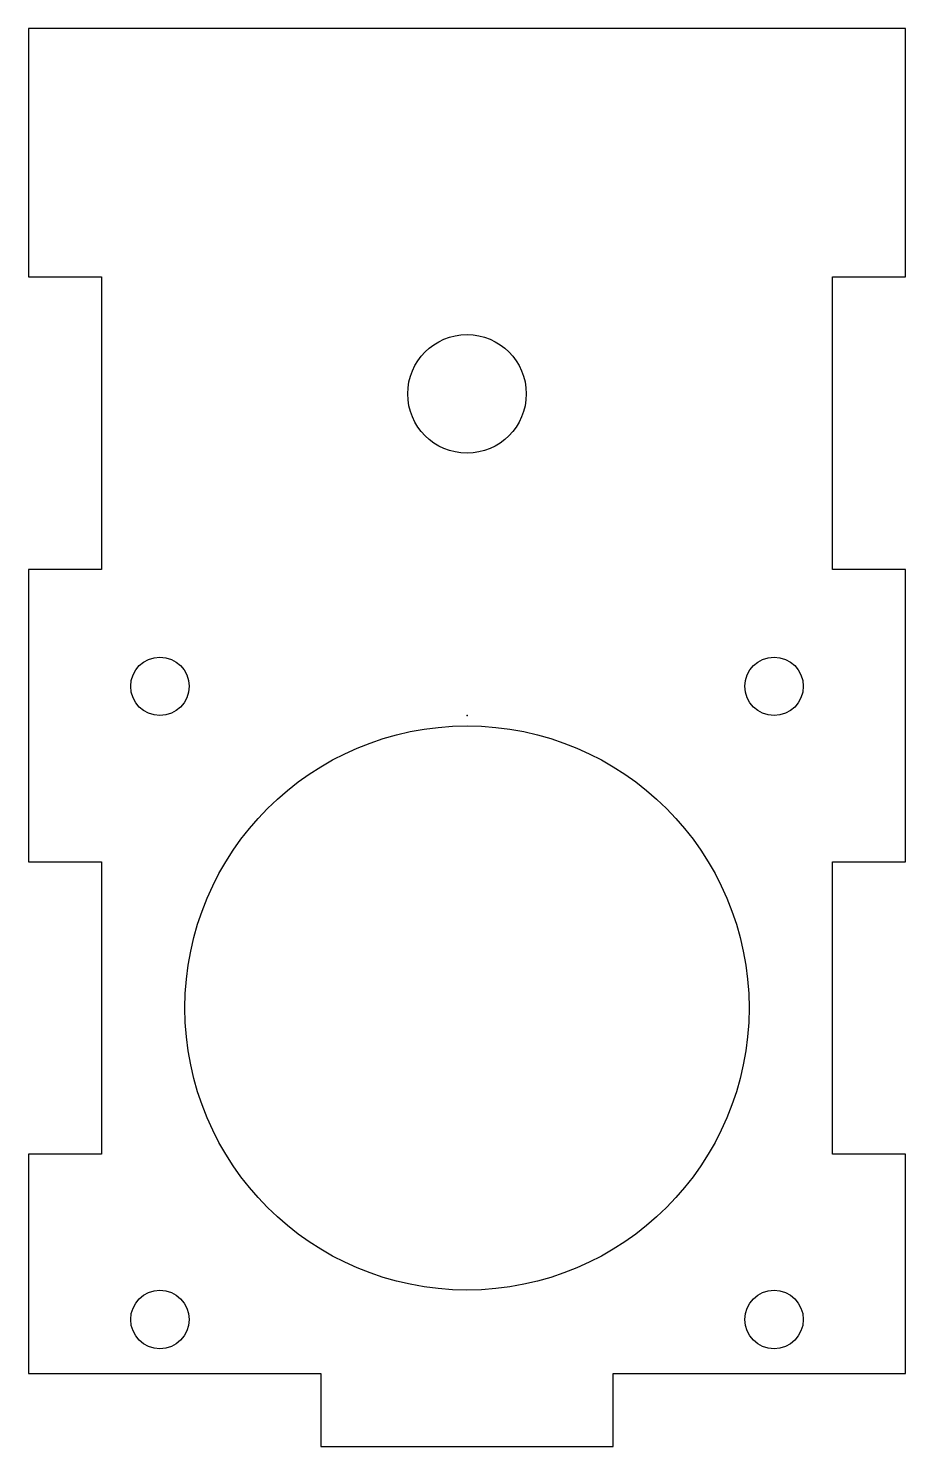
# Model space of a CAD drawing. Header units: millimetres. Extents: x -38 to 38, y -63 to 60.
import ezdxf

# ---------------------------------------------------------------- set-up
doc = ezdxf.new("R2010")
doc.units = ezdxf.units.MM
doc.layers.get('0').update_dxf_attribs({"linetype": 'CONTINUOUS'})

msp = doc.modelspace()

# ---------------------------------------------------------------- linework, layer by layer
msp.add_lwpolyline([(31.75, 12.7), (31.75, 38.1), (38.1, 38.1), (38.1, 59.69), (-38.1, 59.69), (-38.1, 38.1), (-31.75, 38.1), (-31.75, 12.7), (-38.1, 12.7), (-38.1, -12.7), (-31.75, -12.7), (-31.75, -38.1), (-38.1, -38.1), (-38.1, -57.15), (-12.7, -57.15), (-12.7, -63.5), (12.7, -63.5), (12.7, -57.15), (38.1, -57.15), (38.1, -38.1), (31.75, -38.1), (31.75, -12.7), (38.1, -12.7), (38.1, 12.7)], close=True)
for centre, radius in [((0, 27.94), 5.15), ((-26.67, 2.54), 2.54), ((26.67, 2.54), 2.54), ((0, -25.4), 24.5), ((-26.67, -52.46), 2.54), ((26.67, -52.46), 2.54)]:
    msp.add_circle(centre, radius)
msp.add_point((0, 0))

doc.saveas('drawing.dxf')
